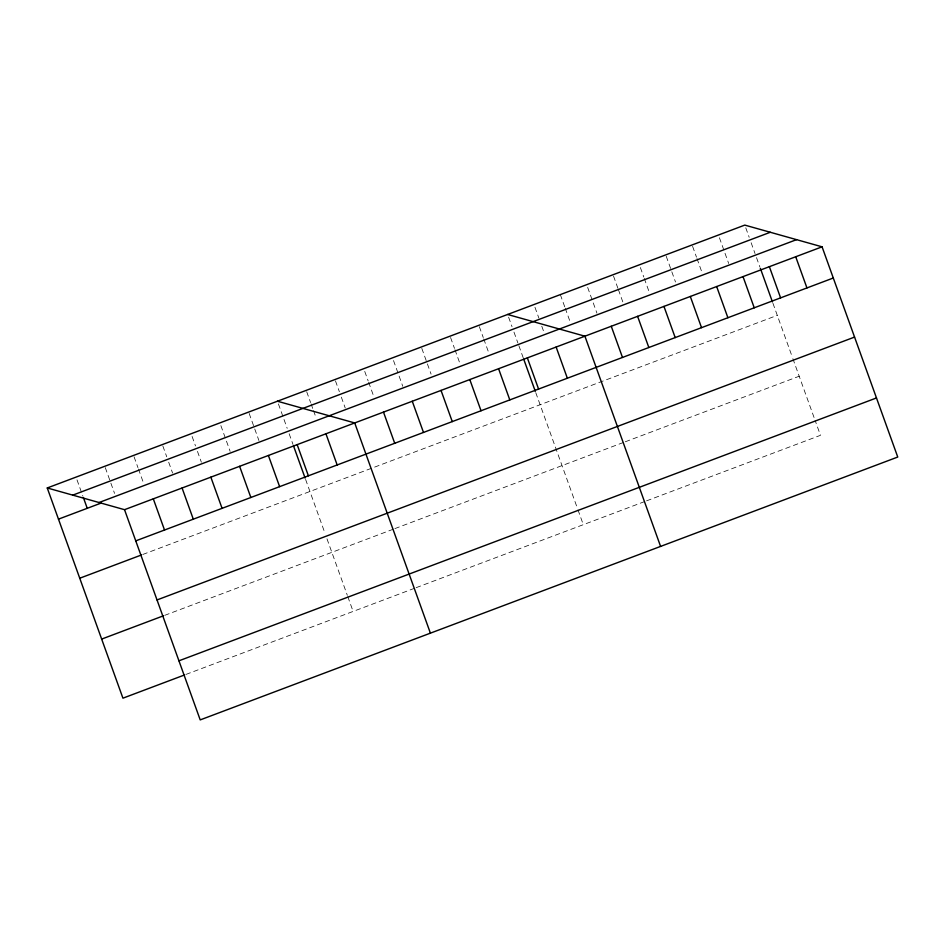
<?xml version="1.0" encoding="UTF-8"?>
<svg xmlns="http://www.w3.org/2000/svg" width="945" height="945" viewBox="0 0 945 945"><rect width="100%" height="100%" fill="white"/><g stroke="black" fill="none" stroke-linecap="round" stroke-linejoin="round"><path stroke-width="0.71" stroke-dasharray="4.72 3.54" d="M142.778 554.479L777.286 315.358M164.69 615.349L393.51 529.117M394.88 528.598L623.96 442.272M625.283 441.776L799.198 376.228M185.952 674.423L414.772 588.192M416.143 587.672L645.234 501.346M646.557 500.85L820.473 435.314L815.157 420.537M745.77 227.816L749.184 237.301M751.133 242.723L755.043 253.567M756.508 257.619L759.886 267.022M772.939 303.274L791.898 355.934M792.867 358.639L814.673 419.202M719.417 237.738L728.689 263.501M692.579 246.314L696.489 257.158M696.973 258.517L702.336 273.424M666.225 256.249L675.498 282M640.367 267.529L643.781 277.027M644.266 278.385L649.64 293.293M613.529 276.105L617.912 288.308M618.408 289.666L622.79 301.868M587.66 287.398L596.933 313.149M560.338 294.616L564.72 306.818M565.216 308.176L570.579 323.084M534.953 307.255L538.863 318.099M541.792 326.238L544.226 333.018M508.611 317.189L512.025 326.675M513.974 332.097L517.872 342.94M518.852 345.657L523.199 357.742M535.768 392.647L577.513 508.575M577.986 509.91L583.313 524.688M479.339 326.675L483.249 337.519M483.734 338.877L489.108 353.784M450.564 337.519L454.474 348.362M454.958 349.721L459.837 363.27M421.801 348.362L431.074 374.114M393.51 360.565L402.783 386.316M364.735 371.409L368.148 380.894M368.644 382.252L374.007 397.16M335.475 380.894L339.385 391.738M341.334 397.16L345.232 408.004M306.7 391.738L310.61 402.582M311.094 403.928L313.043 409.362M313.539 410.709L315.973 417.489M278.421 403.928L287.197 428.333M289.146 433.743L293.021 444.481M305.589 479.398L324.548 532.059M326.982 538.827L347.323 595.315M347.795 596.661L353.123 611.427M249.149 413.426L258.918 440.535M220.87 425.616L230.143 451.379M192.095 436.46L195.509 445.957M197.458 451.379L201.368 462.223M162.835 445.945L166.733 456.789M168.694 462.211L172.592 473.067M134.06 456.789L137.958 467.633M138.454 468.992L143.333 482.552M105.285 467.633L114.558 493.396M76.994 479.836L82.853 496.101"/><path stroke-width="1.42" d="M47.25 487.963L744.79 225.099L822.067 246.822L897.75 457.037L200.21 719.901L124.527 509.686L47.25 487.963L122.933 698.178L184.582 674.943M72.753 495.133L770.293 232.269M99.024 502.527L796.564 239.652M58.472 519.148L100.95 503.142M124.527 509.686L822.067 246.822M135.749 540.871L833.301 278.007M79.746 578.222L141.407 554.987M157.024 599.945L854.563 337.082M101.658 639.092L163.32 615.856M178.936 660.815L876.476 397.951M507.63 314.472L584.908 336.196L660.59 546.411M277.44 401.223L354.718 422.947L430.4 633.15M795.714 256.757L806.947 287.93M769.372 266.691L780.594 297.864M760.371 268.368L772.455 301.927M743.018 276.613L754.24 307.798M716.664 286.548L727.886 317.721M690.311 296.482L701.533 327.655M663.957 306.404L675.191 337.589M637.603 316.339L648.837 347.512M611.261 326.273L622.483 357.446M556.132 347.039L567.354 378.224M527.357 357.883L538.579 389.068M523.684 359.076L535.295 391.301M498.582 368.727L509.804 399.912M469.807 379.571L481.04 410.756M441.031 390.415L452.265 421.588M412.268 401.259L423.49 432.432M383.493 412.103L394.715 443.276M325.942 433.79L337.164 464.964M297.167 444.634L308.389 475.808M293.493 445.827L305.105 478.052M268.392 455.478L279.625 486.651M239.617 466.322L250.85 497.495M210.853 477.166L222.075 508.339M182.078 488.01L193.3 519.183M153.303 498.842L164.524 530.027M83.349 497.46L87.247 508.304"/></g></svg>
